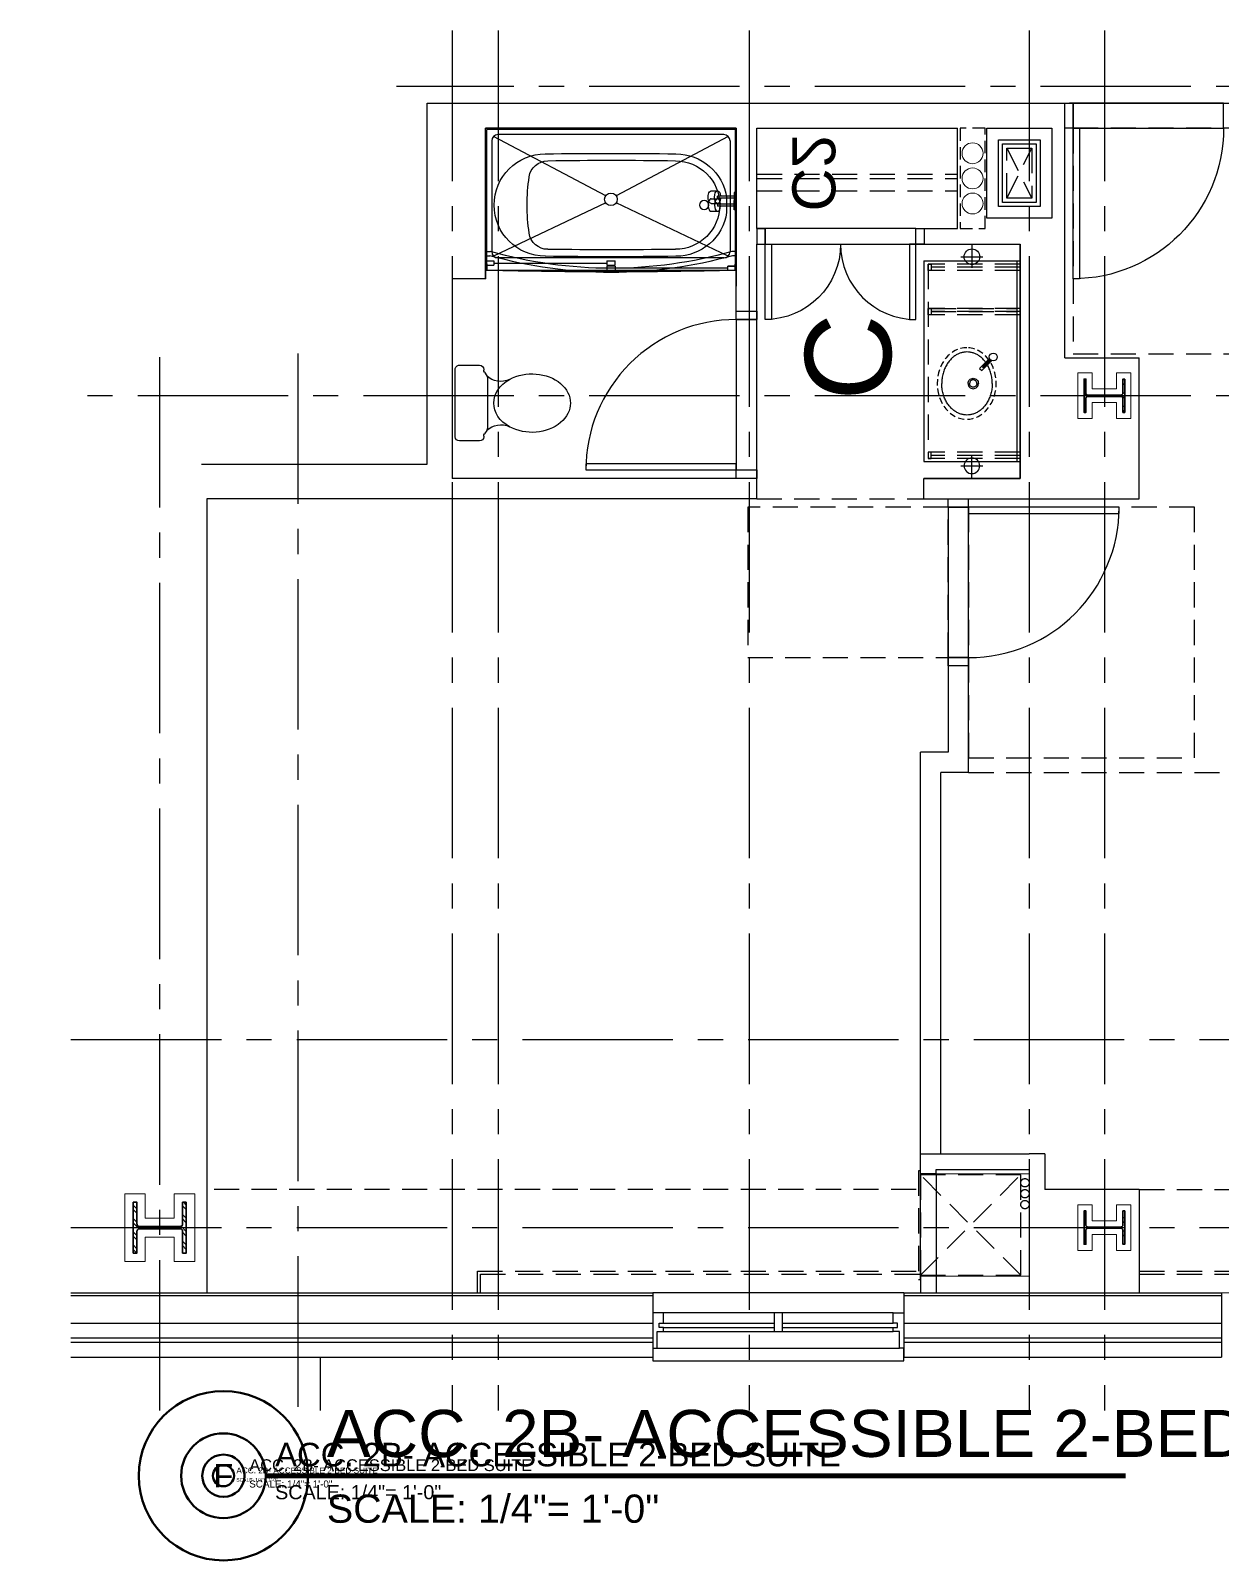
# Model space of a CAD drawing. Header units: inches. Extents: x 5995 to 10907, y 3795 to 5123.
# Drawn here: x 10310.8 to 10595.7, y 4246.6 to 4612.6 of the extents above; entities that cross this region are included whole.
import ezdxf
from ezdxf.enums import TextEntityAlignment as Align
from ezdxf.xclip import XClip

# ---------------------------------------------------------------- set-up
doc = ezdxf.new("R2010")
doc.units = ezdxf.units.IN
doc.header["$LTSCALE"] = 48
doc.header["$MEASUREMENT"] = 0
doc.header["$XCLIPFRAME"] = 0
for name, pattern in [('CENTER2', [1.125, 0.75, -0.125, 0.125, -0.125]), ('HIDDEN', [0.375, 0.25, -0.125]), ('HIDDEN2', [0.1875, 0.125, -0.0625]), ('PHANTOM2', [1.25, 0.625, -0.125, 0.125, -0.125, 0.125, -0.125])]:
    doc.linetypes.add(name, pattern=pattern)
for name, color, linetype in [('_0_Objects', 8, 'Continuous'), ('A-Door', 8, 'Continuous'), ('A-Door-Head', 8, 'Continuous'), ('A-Flor-ADA', 8, 'PHANTOM2'), ('A-Flor-Case', 8, 'Continuous'), ('A-Flor-Case-Hidden', 8, 'HIDDEN2'), ('A-Flor-Outline', 8, 'Continuous'), ('A-Flor-Ovhd', 8, 'HIDDEN2'), ('A-Flor-Pfix', 8, 'Continuous'), ('A-Flor-Soffit', 8, 'HIDDEN2'), ('A-Flor-Spcl', 8, 'Continuous'), ('A-Flor-Wall Mtd Fixture', 8, 'Continuous'), ('A-Glaz', 8, 'Continuous'), ('A-Glaz-Sill', 8, 'Continuous'), ('A-Grid(3-32)', 8, 'CENTER2'), ('A-HVAC', 8, 'HIDDEN2'), ('A-Roof-Below', 8, 'Continuous'), ('A-Wall-Full', 8, 'Continuous'), ('A-Wall-Hatch', 8, 'Continuous')]:
    doc.layers.add(name, color=color, linetype=linetype)
for name, color, linetype, lineweight in [('A-Detl-Hatch', 8, 'Continuous', 18), ('G-Anno-Ttlb', 8, 'Continuous', 50), ('G-Anno-Ttlb @ 12', 8, 'Continuous', 50), ('G-Anno-Ttlb @ 24', 8, 'Continuous', 50), ('G-Anno-Ttlb @ 48', 8, 'Continuous', 50), ('G-Anno-Ttlb @ 96', 8, 'Continuous', 50), ('S-Detl-Hatch', 8, 'Continuous', 18), ('S-Detl-Wide', 8, 'Continuous', 35)]:
    doc.layers.add(name, color=color, linetype=linetype, lineweight=lineweight)
doc.layers.add('G-Anno-Nplt', color=8, linetype='Continuous', lineweight=18, plot=False)
doc.layers.add('G-Anno-View', color=8, linetype='Continuous', lineweight=18, plot=False)
doc.styles.add('G1DIM', font='arial.ttf')
doc.styles.add('RomanS', font='arial.ttf')
doc.styles.get("Standard").update_dxf_attribs({"font": 'arial.ttf'})
doc.dimstyles.new('Aec-Arch-I-96', dxfattribs={"dimscale": 96, "dimtxt": 0.09375, "dimasz": 0.0625, "dimexe": 0.0625, "dimexo": 0.0625, "dimgap": 0.03125, "dimtad": 1, "dimdec": 3, "dimzin": 3, "dimdsep": 46, "dimlunit": 4, "dimtxsty": 'G1DIM', "dimblk": 'ARCHTICK', "dimcen": 0.09375, "dimclrd": 256, "dimclre": 256, "dimclrt": 256, "dimazin": 2, "dimtfac": 0.75, "dimtdec": 3, "dimtix": 1, "dimtmove": 2, "dimatfit": 2, "dimldrblk": 'OPEN90', "dimfxl": 0.0625, "dimtolj": 1, "dimtzin": 0, "dimarcsym": 0})

# ---------------------------------------------------------------- blocks, each defined once
blk = doc.blocks.new('36in door')
blk.add_lwpolyline([(-1.5, -36), (0, -36), (0, 0), (-1.5, 0)], close=True)
blk.add_arc((0, 0), 36, 180, 270)
blk = doc.blocks.new('HVAC UNIT NICHE')
at = {"layer": 'A-Door-Head'}
blk.add_lwpolyline([(4, 0), (28.5, 0), (28.5, -3.75), (4, -3.75)], close=True, dxfattribs=at)
at = {"layer": 'A-HVAC'}
for p, q in [((4.25, 0), (28.25, -24)), ((4.25, -24), (28.25, 0))]:
    blk.add_line(p, q, dxfattribs=at)
for points in [[(3.25, 0), (29.25, 0), (29.25, 0.5), (3.25, 0.5)], [(4.25, -24), (28.25, -24), (28.25, 0), (4.25, 0)]]:
    blk.add_lwpolyline(points, close=True, dxfattribs=at)
for centre in [(21.13, -25), (23.75, -25), (26.36, -25)]:
    blk.add_circle(centre, 1, dxfattribs=at)
at = {"layer": 'A-Wall-Full'}
for p, q in [((4, 0), (0, 0)), ((4, -3.75), (4, 0)), ((28.5, 0), (33.25, 0)), ((28.5, -3.75), (28.5, 0)), ((33.25, 0), (33.25, -26)), ((4, -3.75), (0, -3.75)), ((28.5, -3.75), (29.5, -3.75)), ((29.5, -3.75), (29.5, -26))]:
    blk.add_line(p, q, dxfattribs=at)
at = {"layer": 'G-Anno-Nplt'}
blk.add_lwpolyline([(4, 0), (4, -26), (28.5, -26), (28.5, 0)], close=True, dxfattribs=at)
blk = doc.blocks.new('shower head')
for p, q in [((0.5, 0.25), (4.48, 0.25)), ((6.04, 1.5), (4.5, 1.5)), ((0.5, -0.25), (4.48, -0.25)), ((6.02, -1.5), (4.49, -1.5))]:
    blk.add_line(p, q)
blk.add_lwpolyline([(0, -1.12), (0.5, -1.12), (0.5, 1.12), (0, 1.12)], close=True)
at = {"extrusion": (0, 0, -1)}
for centre, start_param, end_param in [((4.5, 0), 4.878708, 10.826996), ((6.02, 0), 6.265998, 9.430839)]:
    blk.add_ellipse(centre, major_axis=(0, 1.5), ratio=0.483735, start_param=start_param, end_param=end_param, dxfattribs=at)
blk.add_open_spline([(4.48, 0.25), (4.49, 0.2), (4.49, 0.16), (4.49, 0.11), (4.5, 0.04), (4.5, -0.04), (4.49, -0.11), (4.49, -0.16), (4.49, -0.21), (4.48, -0.25)], degree=3, knots=[7.6339989, 7.6339989, 7.6339989, 7.6339989, 7.7552894, 7.7552894, 7.7552894, 7.9540134, 7.9540134, 7.9540134, 8.074038, 8.074038, 8.074038, 8.074038])
blk = doc.blocks.new('shower curtain rod')
for p, q in [((-59.75, 0), (-60, 0)), ((-59.75, -2.5), (-59.75, 0)), ((-0.25, 0), (0, 0)), ((-0.25, -2.5), (-0.25, 0)), ((-59.75, -2.5), (-60, -2.5)), ((-59.75, -0.75), (-58.86, -0.75)), ((-59.75, -1.75), (-59, -1.75)), ((-0.25, -0.75), (-1.14, -0.75)), ((-0.25, -1.75), (-1, -1.75)), ((-0.25, -2.5), (0, -2.5))]:
    blk.add_line(p, q)
for centre, radius, start, end in [((-30, 101.37), 107.12, 254.2934, 285.7066), ((-30, 101.34), 106.09, 254.2167, 285.7833)]:
    blk.add_arc(centre, radius, start, end)
blk = doc.blocks.new('tub plan')
for p, q in [((0.12, -32.25), (0.12, -0.31)), ((59.44, -0.12), (0.31, -0.12)), ((59.63, -32.25), (59.63, -0.31)), ((2.25, -16.5), (2.25, -20)), ((0.19, -33.86), (0.19, -32.36)), ((59.56, -33.86), (59.56, -32.36)), ((-0.07, -33.87), (59.81, -33.87))]:
    blk.add_line(p, q)
blk.add_circle((7.62, -18.25), 1.09)
for centre, radius, start, end in [((0.31, -0.31), 0.188, 90, 180), ((59.44, -0.31), 0.188, 0, 90), ((14.37, -18.25), 12.25, 90, 171.7868), ((30, -982.48), 976.6, 89.08325, 90.91675), ((45.62, -18.25), 12.25, 270, 90), ((14.5, -18.25), 10.59, 90, 180), ((29.77, -940.73), 933.2, 89.06218, 90.93782), ((45.05, -12.16), 4.5, 8.0478, 90), ((1.97, -18.25), 48, 351.9522, 8.0478), ((14.5, -18.25), 10.59, 180, 270), ((14.37, -18.25), 12.25, 188.2132, 270), ((45.05, -24.34), 4.5, 270, 351.9522), ((29.77, 904.23), 933.2, 269.06218, 270.93782), ((0.25, -32.25), 0.13, 180, 241.143), ((30, 945.98), 976.6, 269.08325, 270.91675), ((59.5, -32.25), 0.13, 298.857, 0), ((0.25, -33.69), 0.13, 246.6399, 270), ((29.87, 1136.13), 1170.38, 268.54955, 271.45045), ((59.81, -33.81), 0.06, 270, 0)]:
    blk.add_arc(centre, radius, start, end)
at = {"layer": 'A-Flor-Pfix'}
blk.add_blockref('shower head', (-0.07, -18.25), dxfattribs=at)
at = {"layer": 'A-Flor-Spcl'}
blk.add_blockref('shower curtain rod', (59.87, -28.62), dxfattribs=at)
blk = doc.blocks.new('Toiliet American Std Cadet Pro')
for p, q in [((0, 8.06), (0, -8.06)), ((5.84, 9.06), (1, 9.06)), ((6.84, 7.9), (6.84, 8.06)), ((7.53, 6.52), (7, 7.36)), ((7.69, -5.98), (7.69, 5.98)), ((7, -7.36), (7.53, -6.52)), ((1, -9.06), (5.84, -9.06)), ((6.84, -8.06), (6.84, -7.9))]:
    blk.add_line(p, q)
for centre, radius, start, end in [((1, 8.06), 1, 90, 180), ((5.84, 8.06), 1, 0, 90), ((7.84, 7.9), 1, 180, 212.4157), ((6.69, 5.98), 1, 0, 32.4157), ((10.89, 10.1), 4.91, 226.8784, 295.5831), ((10.89, -10.1), 4.91, 64.417, 133.1217), ((6.69, -5.98), 1, 327.5844, 0), ((1, -8.06), 1, 180, 270), ((5.84, -8.06), 1, 270, 0), ((7.84, -7.9), 1, 147.5844, 180)]:
    blk.add_arc(centre, radius, start, end)
for start_param, end_param in [(4.086017, 8.480354), (2.197169, 4.086017)]:
    blk.add_ellipse((18.39, 0), major_axis=(9.17, 0), ratio=0.762999, start_param=start_param, end_param=end_param)
blk = doc.blocks.new('wall sconce')
for p, q in [((-1, 0), (4.625, 0)), ((2, -2.625), (2, 2.625))]:
    blk.add_line(p, q)
blk.add_circle((2, 0), 1.875)
blk = doc.blocks.new('sink1915rear')
for p, q in [((-6, -4.54), (-3.61, -6.94)), ((-5.78, -4.41), (-3.96, -6.23)), ((-5.6, -4.24), (-3.78, -6.05)), ((-5.47, -4.01), (-3.08, -6.41)), ((-3.96, -6.23), (-3.78, -6.05)), ((-3.61, -6.94), (-3.08, -6.41))]:
    blk.add_line(p, q)
blk.add_circle((-6.35, -3.67), 0.938)
for points, knots in [([(-5.07, -5.48), (-5.16, -5.54), (-5.5, -5.8), (-6.03, -6.29), (-6.6, -6.99), (-7.03, -7.71), (-7.32, -8.45), (-7.5, -9.2), (-7.56, -9.95), (-7.5, -10.7), (-7.32, -11.45), (-7.03, -12.19), (-6.6, -12.91), (-6.03, -13.61), (-5.33, -14.26), (-4.48, -14.84), (-3.5, -15.33), (-2.41, -15.7), (-1.23, -15.95), (-0.41, -15.98), (0, -15.99)], [5.387657, 5.387657, 5.387657, 5.387657, 5.72094, 6.671915, 7.55893, 8.391939, 9.182354, 9.943851, 10.690053, 11.436458, 12.198524, 12.989815, 13.823917, 14.712127, 15.664288, 16.687236, 17.780855, 18.938437, 20.147416, 21.38303, 21.38303, 21.38303, 21.38303]), ([(0, -3.91), (-0.41, -3.93), (-1.23, -3.96), (-2.41, -4.2), (-3.48, -4.57), (-4.13, -4.89), (-4.43, -5.06)], [0, 0, 0, 0, 1.238365, 2.448444, 3.606048, 4.621257, 4.621257, 4.621257, 4.621257])]:
    blk.add_open_spline(points, degree=3, knots=knots)
for points in [[(0, -9.7), (-0.48, -9.61), (-0.88, -9.34), (-1.15, -8.93), (-1.25, -8.45), (-1.15, -7.97), (-0.88, -7.57), (-0.48, -7.3), (0, -7.2)], [(0, -3.91), (1.24, -3.99), (2.42, -4.23), (3.52, -4.61), (4.49, -5.1), (5.33, -5.68), (6.03, -6.32), (6.59, -7.01), (7.01, -7.73), (7.31, -8.46), (7.48, -9.21), (7.54, -9.95), (7.48, -10.69), (7.31, -11.44), (7.01, -12.17), (6.59, -12.89), (6.03, -13.58), (5.33, -14.22), (4.49, -14.81), (3.51, -15.3), (2.42, -15.67), (1.23, -15.91), (0, -15.99)], [(0, -9.7), (0.48, -9.61), (0.88, -9.34), (1.15, -8.93), (1.25, -8.45), (1.15, -7.97), (0.88, -7.57), (0.48, -7.3), (0, -7.2)], [(0, -7.58), (-0.33, -7.64), (-0.62, -7.83), (-0.81, -8.12), (-0.87, -8.45), (-0.81, -8.79), (-0.62, -9.07), (-0.33, -9.26), (0, -9.33)], [(0, -7.58), (0.33, -7.64), (0.62, -7.83), (0.81, -8.12), (0.88, -8.45), (0.81, -8.79), (0.62, -9.07), (0.33, -9.26), (0, -9.33)]]:
    blk.add_spline(points, degree=3)
at = {"layer": 'A-Flor-Case-Hidden', "linetype": 'HIDDEN2', "ltscale": 0.25, "extrusion": (0, 0, -1)}
blk.add_ellipse((0, -10.01), major_axis=(-8.56, 0), ratio=0.824818, dxfattribs=at)
blk = doc.blocks.new('41in Std Vanity')
at = {"layer": 'A-Flor-Case'}
for p, q in [((23, 52), (0, 52)), ((0.75, 4), (0.75, 52)), ((23, 4), (23, 52)), ((23, 4), (0, 4))]:
    blk.add_line(p, q, dxfattribs=at)
at = {"layer": 'A-Flor-Case-Hidden'}
for p, q in [((0, 51.25), (22, 51.25)), ((0, 50.5), (21.25, 50.5)), ((0, 49.75), (21.25, 49.75)), ((22, 4.75), (22, 51.125)), ((0, 16.875), (21.25, 16.875)), ((0, 16.125), (21.25, 16.125)), ((0, 15.375), (22, 15.375)), ((21.25, 16.125), (0.75, 16.125)), ((21.25, 15.375), (0.75, 15.375)), ((0, 6.25), (21.25, 6.25)), ((0, 5.5), (21.25, 5.5)), ((0, 4.75), (22, 4.75))]:
    blk.add_line(p, q, dxfattribs=at)
for points in [[(21.25, 49.75), (22, 49.75), (22, 51.25), (21.25, 51.25)], [(21.25, 16.875), (22, 16.875), (22, 15.375), (21.25, 15.375)], [(21.25, 6.25), (22, 6.25), (22, 4.75), (21.25, 4.75)]]:
    blk.add_lwpolyline(points, close=True, dxfattribs=at)
at = {"layer": 'A-Wall-Full'}
for p, q in [((0, 0), (0, 56)), ((0, 56), (23, 56)), ((23, 0), (0, 0))]:
    blk.add_line(p, q, dxfattribs=at)
at = {"layer": 'A-Flor-Pfix', "rotation": 90}
blk.add_blockref('sink1915rear', (2.736, 33.312), dxfattribs=at)
at = {"layer": 'A-Flor-Wall Mtd Fixture', "xscale": -1, "rotation": 90}
blk.add_blockref('wall sconce', (11.5, 55), dxfattribs=at)
at = {"layer": 'A-Flor-Wall Mtd Fixture', "rotation": 90}
blk.add_blockref('wall sconce', (11.5, 1), dxfattribs=at)
blk = doc.blocks.new('_ArchTick')
at = {"linetype": 'ByBlock', "const_width": 0.15}
blk.add_lwpolyline([(-0.5, -0.5), (0.5, 0.5)], dxfattribs=at)
blk = doc.blocks.new('*D132')
at = {"layer": 'Defpoints', "transparency": 16777216}
for p in [(4.88, 128.67), (60.88, 129.13), (60.88, 129.13)]:
    blk.add_point(p, dxfattribs=at)
at = {"layer": 'G-Anno-Nplt', "lineweight": -2, "transparency": 16777216}
for p, q in [((4.88, 130.17), (4.88, 130.63)), ((4.88, 129.13), (60.88, 129.13))]:
    blk.add_line(p, q, dxfattribs=at)
at = {"layer": 'G-Anno-Nplt', "lineweight": -2, "transparency": 16777216, "xscale": 1.5, "yscale": 1.5, "zscale": 1.5, "rotation": 180}
blk.add_blockref('_ArchTick', (4.88, 129.13), dxfattribs=at)
at = {"layer": 'G-Anno-Nplt', "lineweight": -2, "transparency": 16777216, "xscale": 1.5, "yscale": 1.5, "zscale": 1.5}
blk.add_blockref('_ArchTick', (60.88, 129.13), dxfattribs=at)
at = {"layer": 'G-Anno-Nplt', "transparency": 16777216, "insert": (32.88, 131.03), "char_height": 2.25, "attachment_point": 5, "style": 'G1DIM'}
blk.add_mtext('\\A1;4\'-8"', dxfattribs=at)
blk = doc.blocks.new('_Open90')
at = {"linetype": 'ByBlock', "lineweight": -2}
for p, q in [((0, 0), (-1, 0)), ((-0.5, 0.5), (0, 0)), ((0, 0), (-0.5, -0.5))]:
    blk.add_line(p, q, dxfattribs=at)
blk = doc.blocks.new('*D133')
at = {"layer": 'Defpoints', "transparency": 16777216}
for p in [(0, 112.88), (0, 72.88), (10.78, 72.88)]:
    blk.add_point(p, dxfattribs=at)
at = {"layer": 'G-Anno-Nplt', "lineweight": -2, "transparency": 16777216}
for p, q in [((1.5, 112.88), (12.28, 112.88)), ((10.78, 112.88), (10.78, 72.88)), ((1.5, 72.88), (12.28, 72.88))]:
    blk.add_line(p, q, dxfattribs=at)
at = {"layer": 'G-Anno-Nplt', "lineweight": -2, "transparency": 16777216, "xscale": 1.5, "yscale": 1.5, "zscale": 1.5}
for p, rotation in [((10.78, 112.88), 90), ((10.78, 72.88), 270)]:
    blk.add_blockref('_ArchTick', p, dxfattribs=dict(at, rotation=rotation))
at = {"layer": 'G-Anno-Nplt', "transparency": 16777216, "insert": (8.88, 92.88), "char_height": 2.25, "attachment_point": 5, "rotation": 90, "style": 'G1DIM'}
blk.add_mtext('\\A1;3\'-4"', dxfattribs=at)
blk = doc.blocks.new('*D134')
at = {"layer": 'Defpoints', "transparency": 16777216}
for p in [(47.64, 68), (47.64, 0), (47.64, 0)]:
    blk.add_point(p, dxfattribs=at)
at = {"layer": 'G-Anno-Nplt', "lineweight": -2, "transparency": 16777216}
blk.add_line((47.64, 68), (47.64, 0), dxfattribs=at)
at = {"layer": 'G-Anno-Nplt', "lineweight": -2, "transparency": 16777216, "xscale": 1.5, "yscale": 1.5, "zscale": 1.5}
for p, rotation in [((47.64, 68), 90), ((47.64, 0), 270)]:
    blk.add_blockref('_ArchTick', p, dxfattribs=dict(at, rotation=rotation))
at = {"layer": 'G-Anno-Nplt', "transparency": 16777216, "insert": (45.74, 34), "char_height": 2.25, "attachment_point": 5, "rotation": 90, "style": 'G1DIM'}
blk.add_mtext('\\A1;5\'-8"', dxfattribs=at)
blk = doc.blocks.new('*D135')
at = {"layer": 'Defpoints', "transparency": 16777216}
for p in [(52.62, 7.98), (88.62, 8.06), (52.62, 3.66)]:
    blk.add_point(p, dxfattribs=at)
at = {"layer": 'G-Anno-Nplt', "lineweight": -2, "transparency": 16777216}
for p, q in [((52.62, 6.48), (52.62, 2.16)), ((88.62, 3.66), (52.62, 3.66)), ((88.62, 6.56), (88.62, 2.16))]:
    blk.add_line(p, q, dxfattribs=at)
at = {"layer": 'G-Anno-Nplt', "lineweight": -2, "transparency": 16777216, "xscale": 1.5, "yscale": 1.5, "zscale": 1.5, "rotation": 180}
blk.add_blockref('_ArchTick', (52.62, 3.66), dxfattribs=at)
at = {"layer": 'G-Anno-Nplt', "lineweight": -2, "transparency": 16777216, "xscale": 1.5, "yscale": 1.5, "zscale": 1.5}
blk.add_blockref('_ArchTick', (88.62, 3.66), dxfattribs=at)
at = {"layer": 'G-Anno-Nplt', "transparency": 16777216, "insert": (70.62, 5.56), "char_height": 2.25, "attachment_point": 5, "style": 'G1DIM'}
blk.add_mtext('\\A1;3\'-0"', dxfattribs=at)
blk = doc.blocks.new('*D136')
at = {"layer": 'Defpoints', "transparency": 16777216}
for p in [(88.62, 68), (75.42, 8.06), (88.62, 8.06)]:
    blk.add_point(p, dxfattribs=at)
at = {"layer": 'G-Anno-Nplt', "lineweight": -2, "transparency": 16777216}
for p, q in [((87.12, 68), (73.92, 68)), ((75.42, 68), (75.42, 8.06)), ((87.12, 8.06), (73.92, 8.06))]:
    blk.add_line(p, q, dxfattribs=at)
at = {"layer": 'G-Anno-Nplt', "lineweight": -2, "transparency": 16777216, "xscale": 1.5, "yscale": 1.5, "zscale": 1.5}
for p, rotation in [((75.42, 68), 90), ((75.42, 8.06), 270)]:
    blk.add_blockref('_ArchTick', p, dxfattribs=dict(at, rotation=rotation))
at = {"layer": 'G-Anno-Nplt', "transparency": 16777216, "insert": (73.52, 38.03), "char_height": 2.25, "attachment_point": 5, "rotation": 90, "style": 'G1DIM'}
blk.add_mtext('\\A1;5\'-0"', dxfattribs=at)
blk = doc.blocks.new('*D139')
at = {"layer": 'Defpoints', "transparency": 16777216}
for p in [(3.75, -38.13), (27.75, -37.67), (27.75, -38.13)]:
    blk.add_point(p, dxfattribs=at)
at = {"layer": 'G-Anno-Nplt', "lineweight": -2, "transparency": 16777216}
for p, q in [((3.75, -36.63), (3.75, -36.17)), ((27.75, -36.63), (27.75, -36.17)), ((3.75, -37.67), (27.75, -37.67))]:
    blk.add_line(p, q, dxfattribs=at)
at = {"layer": 'G-Anno-Nplt', "lineweight": -2, "transparency": 16777216, "xscale": 1.5, "yscale": 1.5, "zscale": 1.5, "rotation": 180}
blk.add_blockref('_ArchTick', (3.75, -37.67), dxfattribs=at)
at = {"layer": 'G-Anno-Nplt', "lineweight": -2, "transparency": 16777216, "xscale": 1.5, "yscale": 1.5, "zscale": 1.5}
blk.add_blockref('_ArchTick', (27.75, -37.67), dxfattribs=at)
at = {"layer": 'G-Anno-Nplt', "transparency": 16777216, "insert": (15.75, -35.77), "char_height": 2.25, "attachment_point": 5, "style": 'G1DIM'}
blk.add_mtext('\\A1;2\'-0"', dxfattribs=at)
blk = doc.blocks.new('*D140')
at = {"layer": 'Defpoints', "transparency": 16777216}
for p in [(27.75, -15), (22.03, -63), (27.75, -63)]:
    blk.add_point(p, dxfattribs=at)
at = {"layer": 'G-Anno-Nplt', "lineweight": -2, "transparency": 16777216}
for p, q in [((26.25, -15), (20.53, -15)), ((22.03, -15), (22.03, -63)), ((26.25, -63), (20.53, -63))]:
    blk.add_line(p, q, dxfattribs=at)
at = {"layer": 'G-Anno-Nplt', "lineweight": -2, "transparency": 16777216, "xscale": 1.5, "yscale": 1.5, "zscale": 1.5}
for p, rotation in [((22.03, -15), 90), ((22.03, -63), 270)]:
    blk.add_blockref('_ArchTick', p, dxfattribs=dict(at, rotation=rotation))
at = {"layer": 'G-Anno-Nplt', "transparency": 16777216, "insert": (20.14, -39), "char_height": 2.25, "attachment_point": 5, "rotation": 90, "style": 'G1DIM'}
blk.add_mtext('\\A1;4\'-0"', dxfattribs=at)
blk = doc.blocks.new('18in door')
blk.add_lwpolyline([(0, 0), (1.5, 0), (1.5, 18), (0, 18)], close=True)
blk.add_arc((0, 0), 18, 0, 90)
blk = doc.blocks.new('Single 12x6 HVAC Shaft')
at = {"layer": 'A-Flor-Outline'}
blk.add_lwpolyline([(3.75, 17.75), (11.75, 17.75), (11.75, 3.75), (3.75, 3.75)], close=True, dxfattribs=at)
at = {"layer": 'A-HVAC'}
for p, q in [((4.75, 16.75), (10.75, 4.75)), ((4.75, 4.75), (10.75, 16.75))]:
    blk.add_line(p, q, dxfattribs=at)
blk.add_lwpolyline([(4.75, 16.75), (10.75, 16.75), (10.75, 4.75), (4.75, 4.75)], close=True, dxfattribs=at)
at = {"layer": 'A-Wall-Full'}
for points in [[(0, 21.5), (15.5, 21.5), (15.5, 0), (0, 0)], [(2.75, 18.75), (12.75, 18.75), (12.75, 2.75), (2.75, 2.75)]]:
    blk.add_lwpolyline(points, close=True, dxfattribs=at)
blk = doc.blocks.new('Plumbing Chase')
at = {"layer": 'A-Flor-Outline', "linetype": 'HIDDEN2', "ltscale": 0.5}
blk.add_lwpolyline([(0.625, 0), (6.625, 0), (6.625, 24), (0.625, 24)], close=True, dxfattribs=at)
at = {"layer": 'G-Anno-Nplt'}
for centre in [(3.625, 18), (3.625, 12), (3.625, 6)]:
    blk.add_circle(centre, 2.5, dxfattribs=at)
blk = doc.blocks.new('shower door')
at = {"layer": 'A-Flor-Case'}
for p, q in [((-31, -1), (-31, 0)), ((-29, 0), (-31, 0)), ((-29, -1), (-29, 0)), ((0, 0), (-2, 0)), ((-2, 0), (-2, -1)), ((-59.99, -1.26), (-57.99, -1.26)), ((-59.99, -2.26), (-57.99, -2.26)), ((-57.99, -2.26), (-57.99, -1.26)), ((-57.99, -1.76), (-31, -1.76)), ((-29, -1), (-31, -1)), ((-31, -1.26), (-29, -1.26)), ((-31, -2.26), (-31, -1.26)), ((-31, -2.26), (-29, -2.26)), ((-2, -0.5), (-29, -0.5)), ((-29, -1.26), (-29, -2.26)), ((0, -1), (-2, -1)), ((-2, -1), (0, -1))]:
    blk.add_line(p, q, dxfattribs=at)
blk = doc.blocks.new('30x34 shower')
at = {"layer": 'A-Flor-Pfix'}
for p, q in [((0, -34), (0, 0)), ((60, 0), (0, 0)), ((60, -34), (60, 0)), ((1.5, -3), (1.5, -29.5)), ((28.75, -16.18), (1.94, -1.94)), ((57, -1.5), (3, -1.5)), ((58.06, -1.94), (31.25, -16.18)), ((58.5, -3), (58.5, -29.5)), ((28.75, -17.82), (1.94, -30.56)), ((58.06, -30.56), (31.25, -17.82)), ((57, -31), (3, -31)), ((60, -34), (0, -34))]:
    blk.add_line(p, q, dxfattribs=at)
blk.add_circle((30, -17), 1.5, dxfattribs=at)
for centre, start, end in [((3, -3), 90, 180), ((57, -3), 0, 90), ((3, -29.5), 180, 270), ((57, -29.5), 270, 0)]:
    blk.add_arc(centre, 1.5, start, end, dxfattribs=at)
at = {"xscale": -1, "rotation": 179.9999999999999}
blk.add_blockref('shower door', (60, -34), dxfattribs=at)
at = {"layer": 'A-Flor-Pfix', "rotation": 180.0000000001253}
blk.add_blockref('shower head', (60, -16.5), dxfattribs=at)
blk = doc.blocks.new('Anno_Title_A1')
at = {"linetype": 'ByBlock', "lineweight": -2}
blk.add_circle((0, 0), 2.25, dxfattribs=at)
blk.add_circle((0, 0), 2.25, dxfattribs=at)
at = {"linetype": 'ByBlock', "lineweight": -2, "style": 'RomanS'}
blk.add_attdef('NUMBER', text='', height=1.25, dxfattribs=at).set_placement((0, 0), align=Align.MIDDLE)
blk = doc.blocks.new('*U289')
at = {"layer": 'G-Anno-Ttlb @ 12', "xscale": 1.125, "yscale": 1.125, "zscale": 1.125}
blk.add_blockref('Anno_Title_A1', (10356.89, 4266.85), dxfattribs=at)
at = {"layer": 'G-Anno-Ttlb @ 24', "xscale": 2.25, "yscale": 2.25, "zscale": 2.25}
blk.add_blockref('Anno_Title_A1', (10356.89, 4266.85), dxfattribs=at)
at = {"layer": 'G-Anno-Ttlb @ 48', "xscale": 4.5, "yscale": 4.5, "zscale": 4.5}
blk.add_blockref('Anno_Title_A1', (10356.89, 4266.85), dxfattribs=at)
at = {"layer": 'G-Anno-Ttlb @ 96', "xscale": 9, "yscale": 9, "zscale": 9}
blk.add_blockref('Anno_Title_A1', (10356.89, 4266.85), dxfattribs=at)
blk = doc.blocks.new('Anno_Title_T1')
at = {"linetype": 'ByBlock', "lineweight": -2, "style": 'RomanS'}
blk.add_attdef('TITLE', (2.75, 0.5), '', height=1.25, dxfattribs=at)
blk.add_attdef('SCALE', text='', height=0.75, dxfattribs=at).set_placement((2.75, -0.5), align=Align.TOP_LEFT)
blk = doc.blocks.new('*U290')
at = {"layer": 'G-Anno-Ttlb @ 12'}
ref = blk.add_blockref('Anno_Title_T1', (10356.89, 4266.85), dxfattribs=dict(at, xscale=1.125, yscale=1.125, zscale=1.125))
ref.add_attrib('SCALE', 'SCALE: 1/4"= 1\'-0"', dxfattribs={"layer": '0', "linetype": 'ByBlock', "lineweight": -2, "height": 0.8438}).set_placement((10359.98, 4266.28), align=Align.TOP_LEFT)
ref.add_attrib('TITLE', 'ACC. 2B- ACCESSIBLE 2-BED SUITE', (10359.98, 4267.41), dxfattribs={"layer": '0', "linetype": 'ByBlock', "lineweight": -2, "height": 1.4062})
at = {"layer": 'G-Anno-Ttlb @ 24'}
ref = blk.add_blockref('Anno_Title_T1', (10356.89, 4266.85), dxfattribs=dict(at, xscale=2.25, yscale=2.25, zscale=2.25))
ref.add_attrib('SCALE', 'SCALE: 1/4"= 1\'-0"', dxfattribs={"layer": '0', "linetype": 'ByBlock', "lineweight": -2, "height": 1.6875}).set_placement((10363.07, 4265.72), align=Align.TOP_LEFT)
ref.add_attrib('TITLE', 'ACC. 2B- ACCESSIBLE 2-BED SUITE', (10363.07, 4267.97), dxfattribs={"layer": '0', "linetype": 'ByBlock', "lineweight": -2, "height": 2.8125})
at = {"layer": 'G-Anno-Ttlb @ 48'}
ref = blk.add_blockref('Anno_Title_T1', (10356.89, 4266.85), dxfattribs=dict(at, xscale=4.5, yscale=4.5, zscale=4.5))
ref.add_attrib('SCALE', 'SCALE: 1/4"= 1\'-0"', dxfattribs={"layer": '0', "linetype": 'ByBlock', "lineweight": -2, "height": 3.375}).set_placement((10369.26, 4264.6), align=Align.TOP_LEFT)
ref.add_attrib('TITLE', 'ACC. 2B- ACCESSIBLE 2-BED SUITE', (10369.26, 4269.1), dxfattribs={"layer": '0', "linetype": 'ByBlock', "lineweight": -2, "height": 5.625})
at = {"layer": 'G-Anno-Ttlb @ 96'}
ref = blk.add_blockref('Anno_Title_T1', (10356.89, 4266.85), dxfattribs=dict(at, xscale=9, yscale=9, zscale=9))
ref.add_attrib('SCALE', 'SCALE: 1/4"= 1\'-0"', dxfattribs={"layer": '0', "linetype": 'ByBlock', "lineweight": -2, "height": 6.75}).set_placement((10381.64, 4262.35), align=Align.TOP_LEFT)
ref.add_attrib('TITLE', 'ACC. 2B- ACCESSIBLE 2-BED SUITE', (10381.64, 4271.35), dxfattribs={"layer": '0', "linetype": 'ByBlock', "lineweight": -2, "height": 11.25})
blk = doc.blocks.new('EXTERIOR WINDOW')
at = {"layer": 'A-Glaz'}
for p, q in [((3829.83, -10349.67), (3856.33, -10349.67)), ((3829.83, -10350.67), (3856.33, -10350.67)), ((3829.83, -10351.67), (3884.83, -10351.67)), ((3858.33, -10349.67), (3884.83, -10349.67)), ((3858.33, -10350.67), (3884.83, -10350.67))]:
    blk.add_line(p, q, dxfattribs=at)
for points in [[(3829.83, -10349.67), (3829.83, -10347.17), (3827.33, -10347.17), (3827.33, -10355.67), (3828.33, -10355.67), (3828.33, -10351.67), (3829.83, -10351.67), (3829.83, -10350.67), (3828.83, -10350.67), (3828.83, -10349.67), (3829.83, -10349.67)], [(3884.83, -10349.67), (3884.83, -10347.17), (3887.33, -10347.17), (3887.33, -10355.67), (3886.33, -10355.67), (3886.33, -10351.67), (3884.83, -10351.67), (3884.83, -10350.67), (3885.83, -10350.67), (3885.83, -10349.67), (3884.83, -10349.67)]]:
    blk.add_lwpolyline(points, dxfattribs=at)
blk.add_lwpolyline([(3858.33, -10347.17), (3856.33, -10347.17), (3856.33, -10351.67), (3858.33, -10351.67)], close=True, dxfattribs=at)
at = {"layer": 'A-Glaz-Sill'}
for p, q in [((3887.33, -10342.42), (3827.33, -10342.42)), ((3884.83, -10347.17), (3829.83, -10347.17)), ((3828.33, -10355.67), (3886.33, -10355.67))]:
    blk.add_line(p, q, dxfattribs=at)
blk.add_lwpolyline([(3827.33, -10355.67), (3827.33, -10358.67), (3887.33, -10358.67), (3887.33, -10355.67)], dxfattribs=at)
blk = doc.blocks.new('2ND FLOOR CORE & SHELL')
at = {"layer": 'A-Roof-Below'}
blk.add_lwpolyline([(8352.98, -9228.75), (8352.98, -9248.75), (8641, -9248.75), (8641, -9228.75)], dxfattribs=at)
at = {"layer": 'A-Wall-Full'}
for p, q in [((8331.87, -9213.38), (8720.5, -9213.38)), ((8720.5, -9213.38), (8720.5, -9228.75)), ((8780.5, -9213.38), (8856.5, -9213.38)), ((8780.5, -9213.38), (8780.5, -9228.75)), ((8856.5, -9213.38), (8856.5, -9228.75)), ((8316.5, -9228.75), (8720.5, -9228.75)), ((8780.5, -9228.75), (8856.5, -9228.75))]:
    blk.add_line(p, q, dxfattribs=at)
at = {"layer": 'A-Wall-Hatch'}
for p, q in [((8331.25, -9214), (8720.5, -9214)), ((8780.5, -9214), (8856.5, -9214)), ((8324.62, -9220.63), (8720.5, -9220.63)), ((8780.5, -9220.63), (8856.5, -9220.63)), ((8320.12, -9225.13), (8720.5, -9225.13)), ((8321.12, -9224.13), (8720.5, -9224.13)), ((8780.5, -9224.13), (8856.5, -9224.13)), ((8780.5, -9225.13), (8856.5, -9225.13))]:
    blk.add_line(p, q, dxfattribs=at)
blk.add_blockref('EXTERIOR WINDOW', (4893.17, 1129.05))
blk = doc.blocks.new('*U39')
at = {"layer": 'A-Detl-Hatch'}
h = blk.add_hatch(dxfattribs=at)
h.set_pattern_fill('ANSI32', color=256, scale=6, style=0)
h.set_pattern_definition([(45, (0, -6.355), (-1.591, 1.591), []), (45, (1.0607, -6.355), (-1.591, 1.591), [])])
edge = h.paths.add_edge_path()
edge.add_line((6.08, -12.71), (6.08, -11.81))
edge.add_line((6.08, -11.81), (0.875, -11.81))
edge.add_arc((0.875, -11.21), 0.6, 180, 270, ccw=False)
edge.add_line((0.275, -11.21), (0.275, -1.5))
edge.add_arc((0.875, -1.5), 0.6, 90, 180, ccw=False)
edge.add_line((0.875, -0.9), (6.08, -0.9))
edge.add_line((6.08, -0.9), (6.08, 0))
edge.add_line((6.08, 0), (-6.08, 0))
edge.add_line((-6.08, 0), (-6.08, -0.9))
edge.add_line((-6.08, -0.9), (-0.875, -0.9))
edge.add_arc((-0.875, -1.5), 0.6, 0, 90, ccw=False)
edge.add_line((-0.275, -1.5), (-0.275, -11.21))
edge.add_arc((-0.875, -11.21), 0.6, -90, 0, ccw=False)
edge.add_line((-0.875, -11.81), (-6.08, -11.81))
edge.add_line((-6.08, -11.81), (-6.08, -12.71))
edge.add_line((-6.08, -12.71), (6.08, -12.71))
at = {"linetype": 'ByBlock'}
blk.add_lwpolyline([(6.08, -12.71), (6.08, -11.81), (0.875, -11.81, -0.4142136), (0.275, -11.21), (0.275, -1.5, -0.4142136), (0.875, -0.9), (6.08, -0.9), (6.08, 0), (-6.08, 0), (-6.08, -0.9), (-0.875, -0.9, -0.4142136), (-0.275, -1.5), (-0.275, -11.21, -0.4142136), (-0.875, -11.81), (-6.08, -11.81), (-6.08, -12.71)], format="xyb", close=True, dxfattribs=at)
blk = doc.blocks.new('W12x96')
at = {"layer": 'S-Detl-Hatch'}
blk.add_lwpolyline([(14545.11, -7310.28), (14545.11, -7305.38), (14539.31, -7305.38), (14539.31, -7298.47), (14545.11, -7298.47), (14545.11, -7293.57), (14528.95, -7293.57), (14528.95, -7298.47), (14534.76, -7298.47), (14534.76, -7305.38), (14528.95, -7305.38), (14528.95, -7310.28)], close=True, dxfattribs=at)
at = {"layer": 'S-Detl-Wide'}
blk.add_blockref('*U39', (14537.03, -7295.57), dxfattribs=at)
blk = doc.blocks.new('*U8')
at = {"layer": 'A-Detl-Hatch'}
h = blk.add_hatch(dxfattribs=at)
h.set_pattern_fill('ANSI32', color=256, scale=6, style=0)
h.set_pattern_definition([(45, (0, -4.865), (-1.591, 1.591), []), (45, (1.0607, -4.865), (-1.591, 1.591), [])])
edge = h.paths.add_edge_path()
edge.add_line((3.98, -9.73), (3.98, -9.295))
edge.add_line((3.98, -9.295), (0.645, -9.295))
edge.add_arc((0.645, -8.795), 0.5, 180, 270, ccw=False)
edge.add_line((0.145, -8.795), (0.145, -0.935))
edge.add_arc((0.645, -0.935), 0.5, 90, 180, ccw=False)
edge.add_line((0.645, -0.435), (3.98, -0.435))
edge.add_line((3.98, -0.435), (3.98, 0))
edge.add_line((3.98, 0), (-3.98, 0))
edge.add_line((-3.98, 0), (-3.98, -0.435))
edge.add_line((-3.98, -0.435), (-0.645, -0.435))
edge.add_arc((-0.645, -0.935), 0.5, 0, 90, ccw=False)
edge.add_line((-0.145, -0.935), (-0.145, -8.795))
edge.add_arc((-0.645, -8.795), 0.5, -90, 0, ccw=False)
edge.add_line((-0.645, -9.295), (-3.98, -9.295))
edge.add_line((-3.98, -9.295), (-3.98, -9.73))
edge.add_line((-3.98, -9.73), (3.98, -9.73))
at = {"linetype": 'ByBlock'}
blk.add_lwpolyline([(3.98, -9.73), (3.98, -9.295), (0.645, -9.295, -0.4142136), (0.145, -8.795), (0.145, -0.935, -0.4142136), (0.645, -0.435), (3.98, -0.435), (3.98, 0), (-3.98, 0), (-3.98, -0.435), (-0.645, -0.435, -0.4142136), (-0.145, -0.935), (-0.145, -8.795, -0.4142136), (-0.645, -9.295), (-3.98, -9.295), (-3.98, -9.73)], format="xyb", close=True, dxfattribs=at)
blk = doc.blocks.new('W10X33')
at = {"layer": 'S-Detl-Hatch'}
blk.add_lwpolyline([(13773.28, -7309.78), (13773.28, -7306.34), (13769.45, -7306.34), (13769.45, -7300.48), (13773.28, -7300.48), (13773.28, -7297.05), (13762.32, -7297.05), (13762.32, -7300.48), (13766.16, -7300.48), (13766.16, -7306.34), (13762.32, -7306.34), (13762.32, -7309.78)], close=True, dxfattribs=at)
at = {"layer": 'S-Detl-Wide'}
blk.add_blockref('*U8', (13767.8, -7298.55), dxfattribs=at)
blk = doc.blocks.new('2ND FLOOR - STRUCTURAL GRID')
at = {"layer": 'A-Grid(3-32)'}
for p, q in [((8602.5, -9409.77), (8602.5, -7426.01)), ((8635.5, -7426.01), (8635.5, -9409.77)), ((8672.5, -7426.01), (8672.5, -9409.77)), ((8743.5, -7426.01), (8743.5, -9409.77)), ((8810.5, -7426.01), (8810.5, -9409.77)), ((8683.5, -7447.81), (8683.5, -9387.54)), ((8828.5, -7447.85), (8828.5, -9387.48)), ((11912.5, -8924.75), (8104.5, -8924.75)), ((11912.5, -8998.75), (8104.5, -8998.75)), ((8104.5, -9152.75), (11912.5, -9152.75)), ((8104.5, -9197.75), (11912.5, -9197.75))]:
    blk.add_line(p, q, dxfattribs=at)
at = {"rotation": 90}
for name, p in [('W10X33', (1525.09, -22766.55)), ('W12x96', (1300.58, -23734.78)), ('W10X33', (1525.09, -22965.55))]:
    blk.add_blockref(name, p, dxfattribs=at)
blk = doc.blocks.new('Suite Vanity and Bath 1')
at = {"layer": 'A-Door'}
for points in [[(6.875, 72.875), (4.875, 72.875), (4.875, 68), (6.875, 68)], [(44.875, 72.875), (42.875, 72.875), (42.875, 68), (44.875, 68)]]:
    blk.add_lwpolyline(points, close=True, dxfattribs=at)
at = {"layer": 'A-Door-Head'}
blk.add_lwpolyline([(6.875, 72.875), (42.875, 72.875), (42.875, 68), (6.875, 68)], close=True, dxfattribs=at)
at = {"layer": 'A-Flor-Soffit'}
blk.add_line((0, 72.875), (0, 112.875), dxfattribs=at)
at = {"layer": 'A-Wall-Full'}
for p, q in [((0, 112.875), (0, 135.875)), ((4.875, 135.875), (60.875, 135.875)), ((4.875, 112.875), (4.875, 135.875)), ((60.875, 110.875), (60.875, 135.875)), ((0, 112.875), (4.875, 112.875)), ((0, 72.875), (0, 0)), ((0, 72.875), (6.875, 72.875)), ((6.875, 68), (6.875, 72.875)), ((42.875, 68), (42.875, 72.875)), ((42.875, 72.875), (60.875, 72.875)), ((4.875, 68), (4.875, 0)), ((4.875, 68), (6.875, 68)), ((42.875, 68), (88.625, 68)), ((88.625, 8.06), (88.625, 68)), ((52.625, 8.06), (52.625, 0)), ((52.625, 8.06), (88.625, 8.06)), ((52.625, 0), (4.875, 0))]:
    blk.add_line(p, q, dxfattribs=at)
at = {"extrusion": (0, 0, -1), "zscale": -1, "rotation": 270}
blk.add_blockref('41in Std Vanity', (-60.875, 135.875), dxfattribs=at)
at = {"layer": 'A-Door', "extrusion": (0, 0, -1), "zscale": -1}
blk.add_blockref('36in door', (-6.875, 68), dxfattribs=at)
at = {"layer": 'A-Flor-Pfix', "extrusion": (0, 0, -1), "xscale": -1, "zscale": -1, "rotation": 90}
blk.add_blockref('tub plan', (-88.4982, 67.9332), dxfattribs=at)
at = {"layer": 'A-Flor-Pfix', "rotation": 90.00004864950782}
blk.add_blockref('Toiliet American Std Cadet Pro', (22.875, 0.75), dxfattribs=at)
at = {"layer": 'G-Anno-View', "insert": (23.4468, 105.0143), "char_height": 20.5811, "width": 161.68767, "attachment_point": 1, "style": 'G1DIM'}
blk.add_mtext('C', dxfattribs=at)
at = {"layer": 'G-Anno-Nplt'}
for base, p1, p2, picture, middle in [((60.875, 129.1324), (4.875, 128.6673), (60.875, 129.1324), '*D132', (32.875, 131.0311)), ((52.625, 3.6648), (88.625, 8.06), (52.625, 7.9826), '*D135', (70.625, 5.5644))]:
    dim = blk.add_linear_dim(base=base, p1=p1, p2=p2, dimstyle='Aec-Arch-I-96', override={"dimscale": 24, "dimsah": 1, "dimclrt": 256}, dxfattribs=at)
    dim.commit()
    dim.dimension.update_dxf_attribs({"geometry": picture, "text_midpoint": middle})
for base, p1, p2, picture, middle in [((10.7773, 72.875), (0, 112.875), (0, 72.875), '*D133', (8.8777, 92.875)), ((47.6409, 0), (47.6409, 68), (47.6409, 0), '*D134', (45.7422, 34)), ((75.4218, 8.06), (88.625, 68), (88.625, 8.06), '*D136', (73.523, 38.03))]:
    dim = blk.add_linear_dim(base=base, p1=p1, p2=p2, angle=90, dimstyle='Aec-Arch-I-96', override={"dimscale": 24, "dimsah": 1, "dimclrt": 256}, dxfattribs=at)
    dim.commit()
    dim.dimension.update_dxf_attribs({"geometry": picture, "text_midpoint": middle})
blk = doc.blocks.new('Suite Closet 2')
at = {"layer": 'A-Door'}
for points in [[(0, -25), (3.75, -25), (3.75, -23), (0, -23)], [(0, -61), (3.75, -61), (3.75, -63), (0, -63)]]:
    blk.add_lwpolyline(points, close=True, dxfattribs=at)
at = {"layer": 'A-Door-Head'}
blk.add_lwpolyline([(0, -25), (3.75, -25), (3.75, -61), (0, -61)], close=True, dxfattribs=at)
at = {"layer": 'A-Flor-Ovhd'}
for p, q in [((12.75, -63), (12.75, -15)), ((15.75, -63), (15.75, -15)), ((16.75, -63), (16.75, -15))]:
    blk.add_line(p, q, dxfattribs=at)
at = {"layer": 'A-Wall-Full'}
for p, q in [((3.75, -15), (27.75, -15)), ((3.75, -25), (3.75, -15)), ((27.75, -63), (27.75, -15)), ((0, -25), (3.75, -25)), ((3.75, -25), (3.75, -23)), ((0, -63), (0, -61)), ((0, -61), (3.75, -61)), ((3.75, -63), (3.75, -61)), ((3.75, -63), (27.75, -63))]:
    blk.add_line(p, q, dxfattribs=at)
at = {"layer": 'A-Door', "extrusion": (0, 0, -1), "zscale": -1, "rotation": 270}
blk.add_blockref('18in door', (0, -25), dxfattribs=at)
at = {"layer": 'A-Door', "rotation": 90}
blk.add_blockref('18in door', (0, -61), dxfattribs=at)
at = {"layer": 'G-Anno-View', "insert": (7.8185, -44.2508), "char_height": 10.29056, "width": 80.843835, "attachment_point": 1, "style": 'G1DIM'}
blk.add_mtext('C2', dxfattribs=at)
at = {"layer": 'G-Anno-Nplt'}
dim = blk.add_linear_dim(base=(22.0344, -63), p1=(27.75, -15), p2=(27.75, -63), angle=90, dimstyle='Aec-Arch-I-96', override={"dimscale": 24, "dimsah": 1, "dimclrt": 256}, dxfattribs=at)
dim.commit()
dim.dimension.update_dxf_attribs({"geometry": '*D140', "text_midpoint": (20.1356, -39)})
dim = blk.add_linear_dim(base=(27.75, -37.6676), p1=(3.75, -38.1326), p2=(27.75, -38.1326), dimstyle='Aec-Arch-I-96', override={"dimscale": 24, "dimsah": 1, "dimclrt": 256}, dxfattribs=at)
dim.commit()
dim.dimension.update_dxf_attribs({"geometry": '*D139', "text_midpoint": (15.75, -35.7688)})
blk = doc.blocks.new('ADA 2 Bedroom Suite')
at = {"layer": 'A-Door'}
for points in [[(206.53, 280.62), (208.53, 280.62), (208.53, 274.62), (206.53, 274.62)], [(178.66, 146), (178.66, 148), (183.53, 148), (183.53, 146)]]:
    blk.add_lwpolyline(points, close=True, dxfattribs=at)
at = {"layer": 'A-Door-Head'}
for points in [[(244.53, 280.62), (208.53, 280.62), (208.53, 274.62), (244.53, 274.62)], [(178.66, 184), (178.66, 148), (183.53, 148), (183.53, 184)]]:
    blk.add_lwpolyline(points, close=True, dxfattribs=at)
at = {"layer": 'A-Flor-ADA', "linetype": 'HIDDEN2'}
for points in [[(208.53, 220.62), (268.53, 220.62), (268.53, 274.62), (208.53, 274.62)], [(130.66, 184), (130.66, 148), (178.66, 148), (178.66, 184)], [(183.53, 124), (237.53, 124), (237.53, 184), (183.53, 184)]]:
    blk.add_lwpolyline(points, close=True, dxfattribs=at)
at = {"layer": 'A-Flor-Soffit'}
for p, q in [((183.53, 120.5), (314.07, 120.5)), ((170.99, 20.73), (1.25, 20.73)), ((224.36, 20.73), (306.15, 20.73))]:
    blk.add_line(p, q, dxfattribs=at)
at = {"layer": 'A-Wall-Full'}
for p, q in [((54, 280.62), (496.42, 280.62)), ((54, 194.25), (54, 280.62)), ((208.53, 280.62), (207.65, 280.62)), ((208.53, 274.62), (208.53, 280.62)), ((206.53, 219.73), (206.53, 274.62)), ((208.53, 274.62), (206.53, 274.62)), ((206.53, 219.73), (224.36, 219.73)), ((224.36, 186), (224.36, 219.73)), ((1.25, 186), (1.25, -4)), ((60, 186), (1.25, 186)), ((178.66, 184), (178.66, 186)), ((178.66, 184), (183.53, 184)), ((183.53, 186), (224.36, 186)), ((183.53, 184), (183.53, 186)), ((183.53, 148), (178.66, 148)), ((178.66, 148), (178.66, 125.38)), ((183.53, 120.5), (183.53, 148)), ((178.66, 125.38), (172, 125.38)), ((172, 29.25), (172, 125.38)), ((183.53, 120.5), (176.87, 120.5)), ((176.87, 29.25), (176.87, 120.5)), ((201.75, 29.25), (198, 29.25)), ((201.75, 29.25), (201.75, 20.73)), ((198, 25.5), (198, -4)), ((224.36, 20.73), (201.75, 20.73)), ((224.36, 20.73), (224.36, -4))]:
    blk.add_line(p, q, dxfattribs=at)
for points in [[(67.94, 238.63), (67.94, 274.62), (127.94, 274.62), (127.94, 236.86)], [(0, 194.25), (0, 194.25), (54, 194.25)]]:
    blk.add_lwpolyline(points, dxfattribs=at)
at = {"layer": 'G-Anno-Nplt'}
blk.add_line((1.25, -4), (482.44, -4), dxfattribs=at)
at = {"xscale": -1, "rotation": 270}
for name, p in [('Suite Vanity and Bath 1', (59.94, 186)), ('Suite Closet 2', (195.88, 246.88))]:
    blk.add_blockref(name, p, dxfattribs=at)
for name, p in [('30x34 shower', (67.94, 274.62)), ('Plumbing Chase', (180.84, 250.63)), ('Single 12x6 HVAC Shaft', (187.91, 253.12))]:
    blk.add_blockref(name, p)
at = {"rotation": 90}
blk.add_blockref('HVAC UNIT NICHE', (172, -4), dxfattribs=at)
at = {"layer": 'A-Door', "extrusion": (0, 0, -1), "zscale": -1}
blk.add_blockref('36in door', (-208.53, 274.62), dxfattribs=at)
at = {"layer": 'A-Door', "extrusion": (0, 0, -1), "xscale": -1, "zscale": -1, "rotation": 270}
blk.add_blockref('36in door', (-183.53, 184), dxfattribs=at)

msp = doc.modelspace()

# ---------------------------------------------------------------- linework, layer by layer
at = {"layer": 'A-Flor-Ovhd'}
for p, q in [((10417.65, 4310.57), (10417.65, 4315.82)), ((10417.65, 4315.82), (10523.65, 4315.82)), ((10418.4, 4315.07), (10523.65, 4315.07)), ((10418.4, 4310.57), (10418.4, 4315.07)), ((10576.01, 4315.82), (10657.8, 4315.82)), ((10576.01, 4315.07), (10657.8, 4315.07))]:
    msp.add_line(p, q, dxfattribs=at)
at = {"layer": 'G-Anno-Ttlb'}
msp.add_lwpolyline([(10367.01, 4266.85, 1.2, 1.2, 0), (10572.76, 4266.85, 0.025, 0.025, 0)], format="xyseb", dxfattribs=at)

# ---------------------------------------------------------------- block references
at = {"layer": '_0_Objects'}
ref = msp.add_blockref('2ND FLOOR CORE & SHELL', (1739.15, 13523.95), dxfattribs=at)
XClip(ref).set_block_clipping_path([(8581.2652677563, -8989.0212169962), (8581.2652677563, -9241.4948675092), (9119.2227616765, -9241.4948675092), (9119.2227616765, -8911.3940025273), (8659.1430706763, -8911.3940025273), (8659.1430706763, -8988.4268271005)])
at = {"layer": '_0_Objects', "linetype": 'HIDDEN'}
ref = msp.add_blockref('2ND FLOOR - STRUCTURAL GRID', (1739.15, 13523.95), dxfattribs=at)
XClip(ref).set_block_clipping_path([(8581.2652677563, -8989.0212169962), (8581.2652677563, -9241.4948675092), (9119.2227616765, -9241.4948675092), (9119.2227616765, -8911.3940025273), (8659.1430706763, -8911.3940025273), (8659.1430706763, -8988.4268271005)])
at = {"layer": '_0_Objects'}
msp.add_blockref('ADA 2 Bedroom Suite', (10351.65, 4314.57), dxfattribs=at)
at = {"layer": 'G-Anno-Ttlb'}
for name in ['*U289', '*U290']:
    msp.add_blockref(name, (0, 0), dxfattribs=at)

# ---------------------------------------------------------------- texts
at = {"layer": 'G-Anno-Ttlb', "style": 'RomanS'}
msp.add_text('F', height=5.62, dxfattribs=at).set_placement((10356.89, 4266.85), align=Align.MIDDLE_CENTER)

doc.saveas('drawing.dxf')
